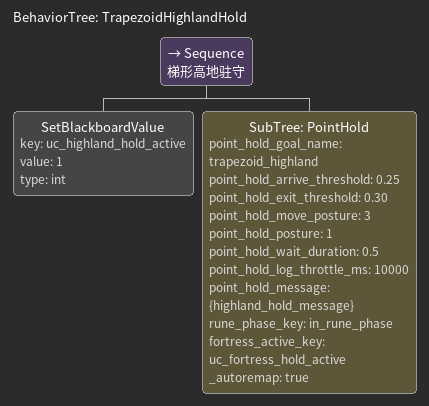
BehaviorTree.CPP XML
<?xml version="1.0" encoding="UTF-8"?>
<root BTCPP_format="4">
  <BehaviorTree ID="TrapezoidHighlandHold">
    <Sequence name="梯形高地驻守">
      <SetBlackboardValue key="uc_highland_hold_active" value="1" type="int"/>
      <SubTree
        ID="PointHold"
        point_hold_goal_name="trapezoid_highland"
        point_hold_arrive_threshold="0.25"
        point_hold_exit_threshold="0.30"
        point_hold_move_posture="3"
        point_hold_posture="1"
        point_hold_wait_duration="0.5"
        point_hold_log_throttle_ms="10000"
        point_hold_message="{highland_hold_message}"
        rune_phase_key="in_rune_phase"
        fortress_active_key="uc_fortress_hold_active"
        _autoremap="true"/>
    </Sequence>
  </BehaviorTree>
</root>
